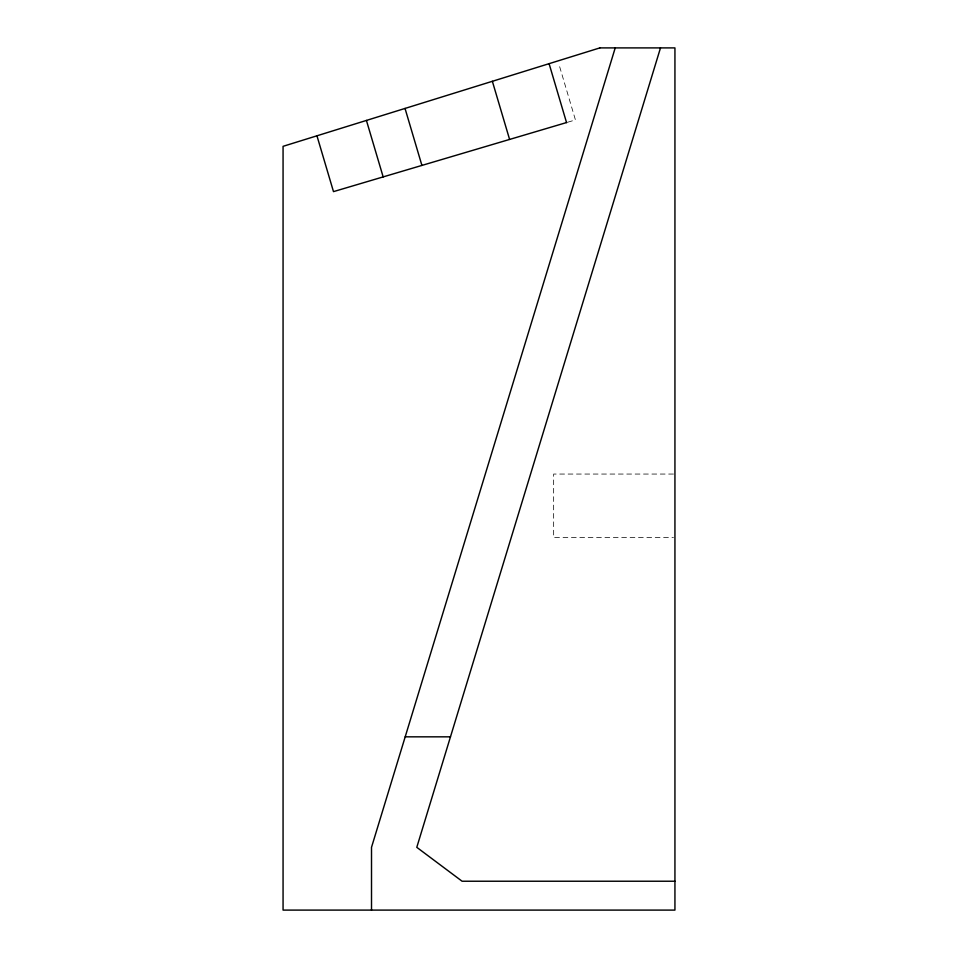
<?xml version="1.0" encoding="UTF-8"?>
<svg xmlns="http://www.w3.org/2000/svg" width="958" height="958" viewBox="0 0 958 958"><rect width="100%" height="100%" fill="white"/><g stroke="black" fill="none" stroke-linecap="round" stroke-linejoin="round"><path stroke-width="0.72" stroke-dasharray="4.79 3.59" d="M567.819 122.181L575.435 119.93L558.777 63.731M673.462 474.054L553.652 474.054L553.652 537.582L673.462 537.582"/><path stroke-width="1.44" d="M615.216 47.9L371.512 847.327L371.512 910.1M660.493 47.9L416.79 847.327L462.091 881.228L674.935 881.228M566.849 122.468L333.492 191.624L316.954 135.808M405.198 736.834L450.476 736.834M549.09 63.671L566.537 122.564M492.364 81.298L509.596 139.437M405.03 108.434L421.915 165.423M366.423 120.433L383.164 176.907M599.852 47.9L283.065 146.334L283.065 910.1L674.935 910.1L674.935 47.9L599.852 47.9"/></g></svg>
